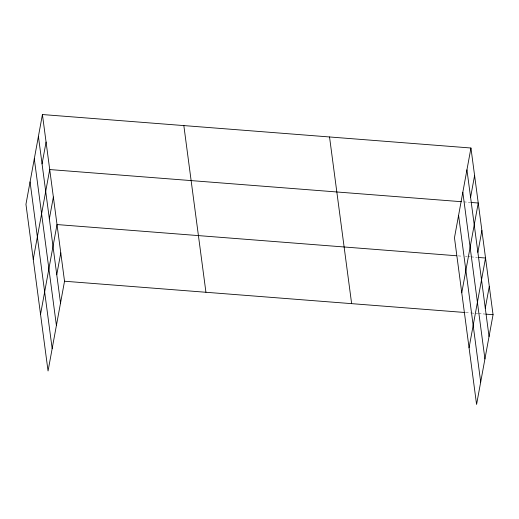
<?xml version="1.0" encoding="UTF-8"?>
<svg xmlns="http://www.w3.org/2000/svg" width="519" height="519" viewBox="0 0 519 519"><rect width="100%" height="100%" fill="white"/><g stroke="black" fill="none" stroke-linecap="round" stroke-linejoin="round"><path stroke-width="0.39" stroke-dasharray="2.6 1.95" d="M463.778 201.885L470.208 202.384M458.219 255.886L462.234 256.198M465.446 256.451L467.055 256.574M467.859 256.639L470.266 256.827M471.07 256.892L477.499 257.392M465.731 312.561L470.551 312.938M471.356 312.996L477.785 313.502M478.589 313.56L485.018 314.066"/><path stroke-width="0.78" d="M42.422 114.543L25.95 204.304L48.053 370.994L64.531 281.227L42.422 114.543L470.947 148.006L493.05 314.696L476.578 404.457L454.469 237.773L470.947 148.006M42.065 163.894L46.074 142.044M33.242 259.312L49.72 169.551L461.365 201.696M49.357 218.901L53.366 197.051M40.54 314.319L57.012 224.558L456.61 255.763M56.766 274.739L60.775 252.896M470.584 197.356L474.593 175.506M461.767 292.774L478.239 203.013L471.005 202.449M477.876 252.364L481.885 230.514M469.059 347.782L485.537 258.021L478.304 257.456M485.284 308.202L489.294 286.358M64.531 281.227L464.927 312.496M485.816 314.131L493.05 314.696M466.938 169.849L489.041 336.539M462.825 192.264L484.928 358.953M458.582 215.359L480.691 382.042M329.533 136.964L351.635 303.647M183.836 125.585L205.939 292.275M38.412 136.387L60.522 303.077M34.299 158.801L56.409 325.491M30.063 181.897L52.166 348.58"/></g></svg>
